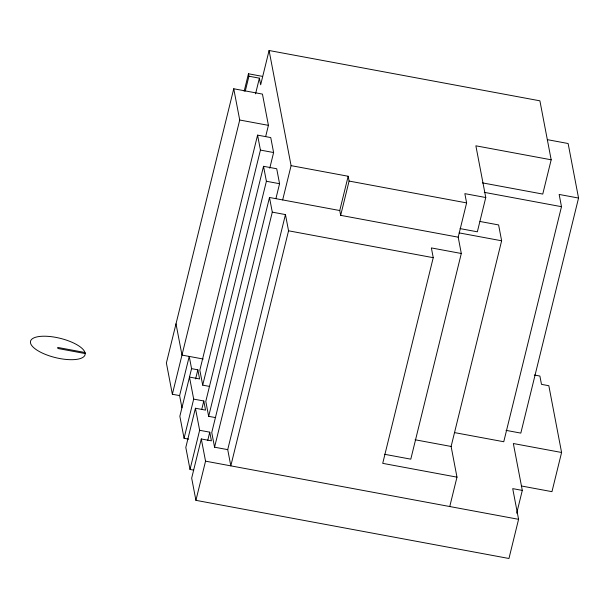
<?xml version="1.0" encoding="UTF-8"?>
<svg xmlns="http://www.w3.org/2000/svg" width="609" height="609" viewBox="0 0 609 609"><rect width="100%" height="100%" fill="white"/><g stroke="black" fill="none" stroke-linecap="round" stroke-linejoin="round"><path stroke-width="0.91" d="M265.699 136.408L268.417 125.347L262.449 94.098L233.742 88.769L166.386 363.002L172.355 394.251L179.609 395.599L181.946 407.824M244.156 91.289L248.464 73.78L262.487 76.384M245.305 90.969L248.929 76.216L248.464 73.78M172.355 394.251L239.718 120.019L233.742 88.769M179.609 395.599L189.232 356.417L191.569 368.643L179.853 416.244L184.063 438.29L188.661 439.142M255.552 93.832L259.396 78.165L248.929 76.216M482.328 182.852L542.756 194.073L551.175 159.794L539.901 100.82L269.087 50.509L260.667 84.788L259.396 78.165M195.603 378.92L197.841 369.815L191.569 368.643M269.764 168.206L273.608 152.539L270.754 137.573L257.577 135.129L199.836 370.181L202.698 385.147L209.724 386.456M184.063 438.29L193.685 399.108L189.475 377.07L199.592 378.95L197.841 369.815M193.685 399.108L203.802 400.988L205.545 410.123L195.428 408.243L185.806 447.425L190.016 469.463L193.7 470.148M202.698 385.147L260.431 150.088L257.577 135.129M201.785 409.187L203.802 400.988M275.946 198.465L279.569 183.712L276.707 168.754L263.53 166.303L205.796 401.361L208.659 416.328L215.685 417.629M190.016 469.463L199.638 430.289L195.428 408.243M199.638 430.289L209.755 432.169L211.414 440.84L201.297 438.96L191.675 478.134L195.915 500.339L508.957 558.491L518.579 519.317L512.717 488.624L522.301 490.405L516.706 513.181M208.659 416.328L266.392 181.269L263.53 166.303M207.745 440.368L209.755 432.169M269.49 197.483L211.757 432.535L214.558 447.196L227.72 449.64L230.819 465.862L288.552 230.803L285.454 214.589L272.292 212.138L269.49 197.483L339.746 210.531L340.667 215.342L458.196 237.175L461.31 253.489L410.793 459.163L384.485 454.276M195.915 500.339L205.545 461.165L201.297 438.96M214.558 447.196L272.292 212.138M282.667 199.927L291.087 165.648L269.087 50.509M227.72 449.64L285.454 214.589M339.746 210.531L348.165 176.252L291.087 165.648M340.667 215.342L349.086 181.063L348.165 176.252M461.31 253.489L431.37 247.924L433.235 257.683L382.718 463.35L456.978 477.151L449.762 506.528M458.196 237.175L466.616 202.896L464.85 193.647L485.769 197.529L477.349 231.808L460.069 228.603M456.978 477.151L451.117 446.458L501.633 240.783L498.611 224.934L479.991 221.478M506.033 430.357L520.817 433.106L578.55 198.047L559.153 194.446L561.49 206.687L503.757 441.746L454.459 432.588M534.299 375.007L539.894 376.05L541.485 384.355L548.831 385.718L561.589 452.487L551.96 491.661L521.35 485.974M547.643 139.712L568.128 143.518L578.55 198.047M551.175 159.794L475.873 145.81L485.769 197.529M239.718 120.019L268.417 125.347M260.431 150.088L273.608 152.539M484.292 192.345L561.49 206.687M349.086 181.063L466.616 202.896M266.392 181.269L279.569 183.712M459.163 232.897L501.633 240.783M288.552 230.803L433.235 257.683M203.223 359.021L181.977 355.077L176.009 323.828M84.917 352.489L57.695 347.427L57.893 348.493L85.123 353.547M561.589 452.487L513.341 443.527L522.301 490.405M415.102 439.767L451.117 446.458M205.545 461.165L518.579 519.317M85.108 353.037L84.613 351.606A28.098 9.934 13.8 0 0 41.412 336.297A28.098 9.934 13.8 0 0 44.83 354.164A28.098 9.934 13.8 0 0 85.138 354.369L85.108 353.037"/></g></svg>
